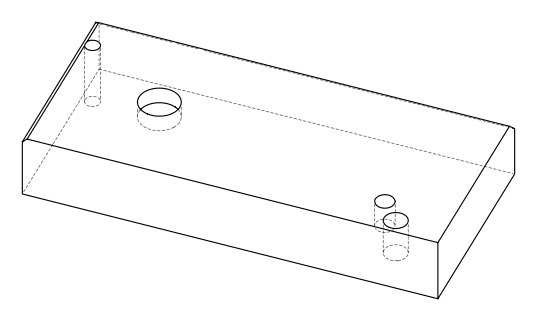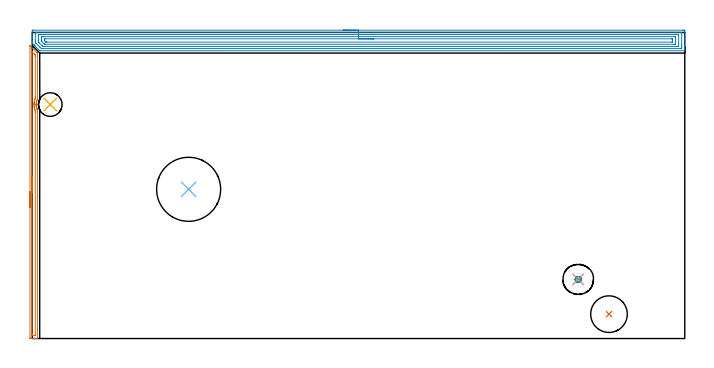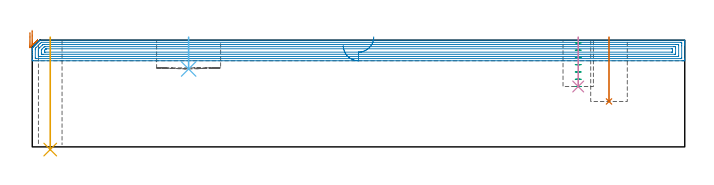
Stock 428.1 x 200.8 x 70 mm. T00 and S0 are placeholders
(PLAN: 7 operations, 5 tool changes, 21.8 min)
(1 AREA_MILL | FG_CHAMFER_SURFACE | UGT0205_001 | 3.23 min | 2345 mm3)
(2 AREA_MILL_1 | FG_CHAMFER_SURFACE_1 | UGT0205_001 | 17.37 min | 38935 mm3)
(3 MILL_BLIND_HOLE_FROM_SOLID_MATERIAL | STEP1POCKET | UGT0201_008 | Spiral | 0.52 min | 9453 mm3)
(4 BORE_BLIND_HOLE | STEP1POCKET | UGT0332_076 | 0.13 min | 0 mm3)
(5 INDEXABLE_INSERT_DRILL_THROUGH_HOLE_FROM_SOLID | STEP1HOLE | NXT0302_002 | 0.3 min | 13175 mm3)
(6 INDEXABLE_INSERT_DRILL_BLIND_HOLE_FROM_SOLID | STEP1POCKET_1 | NXT0302_036 | 0.09 min | 25486 mm3)
(7 INDEXABLE_INSERT_DRILL_BLIND_HOLE_FROM_SOLID_1 | STEP1POCKET_2 | UGT0302_003 | 0.17 min | 18170 mm3)
(TOOL UGT0205_001 | Chamfer Mill 20 x 3 x 45 deg. | D20 FL50 Z2)
(TOOL UGT0201_008 | End Mill 16 mm | D16 FL32 Z4)
(TOOL UGT0332_076 | 19.75 mm Rough Boring Bar | D19.75)
(TOOL NXT0302_002 | Index. Insert Drill 15.5mm [880-D1550L20-05] | D15.5 PA176 FL78 Z2)
(TOOL NXT0302_036 | Index. Insert Drill 42mm [880-D4200L50-05] | D42 PA176 FL210 Z2)
(TOOL UGT0302_003 | Indexable Insert Drill 24mm | D24 PA180 FL50 Z2)
(OP 1 AREA_MILL)
G17 G21 G94 G90
T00 M6
G54
G17 G0 G90 X-1.5 Y86.1 S1061 M3
G43 Z80. H0
Z75.1
G94 G1 Y86.138 Z74.228 F250.
Y86.252 Z73.364
Y86.441 Z72.512
Y86.703 Z71.68
Y87.037 Z70.874
Y87.44 Z70.1
Y87.908 Z69.364
Y88.44 Z68.672
Y89.029 Z68.029
Y89.672 Z67.44
Y90.364 Z66.908
Y91.1 Z66.44
Y91.874 Z66.037
Y92.68 Z65.703
Y93.512 Z65.441
Y94.363 Z65.252
Y95.228 Z65.138
Y96.1 Z65.1
X-1.499 Y192.04 Z65.099
Y192.141
X-1.495 Y192.181 Z65.102
X-1.494 Y192.183 Z65.103
X-1.463 Y192.164 Z65.135
X3.122 Y187.578 Z69.722
X3.335 Y187.363 Z69.931
X3.397 Y187.295 Z69.989
X3.4 Y187.132 Z70.
Y157.234
X3.397 Y157.017 Z69.99
X3.26 Y156.732 Z69.859
X3.079 Y156.288 Z69.677
X2.92 Y155.84 Z69.517
X2.795 Y155.396 Z69.392
X2.749 Y155.189 Z69.347
X2.709 Y155.003 Z69.304
X2.696 Y154.948 Z69.293
X2.638 Y154.595 Z69.238
X2.624 Y154.503 Z69.224
X2.579 Y154.053 Z69.177
X2.564 Y153.692 Z69.157
X2.56 Y153.6 Z69.154
X2.562 Y153.509
X2.563 Y153.46
Y153.418 Z69.156
X2.564 Y153.358 Z69.158
X2.567 Y153.218
X2.566 Y153.165 Z69.16
X2.581 Y152.942 Z69.179
X2.597 Y152.719 Z69.195
X2.651 Y152.326 Z69.244
X2.657 Y152.273 Z69.252
X2.743 Y151.826 Z69.34
X2.854 Y151.382 Z69.453
X2.935 Y151.136 Z69.53
X2.978 Y150.999 Z69.574
X2.999 Y150.934 Z69.594
X3.035 Y150.838 Z69.629
X3.068 Y150.745 Z69.666
X3.166 Y150.484 Z69.764
X3.25 Y150.291 Z69.846
X3.343 Y150.091 Z69.937
X3.396 Y149.968 Z69.989
X3.4 Y149.648 Z70.
Y0.159
X3.398 Y0.01 Z69.988
X3.303 Y0.004 Z69.895
X3.202 Y0. Z69.801
X2.874 Z69.474
X2.254 Z68.848
X0.205 Z66.802
X-1.107 Z65.488
X-1.223 Y0.003 Z65.373
X-1.493 Y0.01 Z65.102
X-1.497 Y0.324 Z65.101
X-1.499 Y0.606
X-1.5 Y96.1 Z65.1
X-0.086 Z66.514
X-0.085 Y188.189 Z66.515
X-0.084 Y188.271 Z66.516
X-0.082 Y188.31 Z66.518
X-0.08 Y188.317 Z66.52
X-0.074 Y188.313 Z66.526
X0.224 Y188.024 Z66.824
X1.693 Y186.556 Z68.293
X1.85 Y186.397 Z68.45
X1.928 Y186.315 Z68.528
X1.965 Y186.273 Z68.565
X1.979 Y186.239 Z68.579
X1.984 Y185.624 Z68.584
X1.985 Y185.347 Z68.585
X1.986 Y184.73 Z68.586
X1.985 Y158.573 Z68.585
X1.983 Y157.958 Z68.583
X1.979 Y157.68 Z68.579
X1.975 Y157.606 Z68.575
X1.677 Y156.788 Z68.277
X1.634 Y156.66 Z68.234
X1.605 Y156.562 Z68.205
X1.415 Y155.864 Z68.015
X1.385 Y155.722 Z67.985
X1.278 Y155.113 Z67.878
X1.261 Y155.003 Z67.861
X1.183 Y154.317 Z67.783
X1.17 Y154.111 Z67.77
X1.151 Y153.458 Z67.751
X1.155 Y153.218 Z67.755
X1.196 Y152.519 Z67.796
X1.216 Y152.326 Z67.816
X1.266 Y151.946 Z67.866
X1.344 Y151.475 Z67.944
X1.352 Y151.433 Z67.952
X1.385 Y151.271 Z67.985
X1.578 Y150.541 Z68.178
X1.668 Y150.249 Z68.268
X1.873 Y149.648 Z68.473
X1.979 Y149.337 Z68.579
X1.983 Y149.034 Z68.583
X1.984 Y148.756 Z68.584
X1.986 Y148.138 Z68.586
X1.985 Y2.666 Z68.585
X1.984 Y2.391 Z68.584
X1.98 Y2.082 Z68.58
X1.979 Y2.014 Z68.579
X1.891 Y2.008 Z68.491
X1.763 Y2.002 Z68.363
X0.516 Y2. Z67.116
X0.025 Y2.002 Z66.625
X-0.062 Y2.008 Z66.538
X-0.078 Y2.01 Z66.522
X-0.081 Y2.039 Z66.519
X-0.084 Y2.114 Z66.516
X-0.085 Y2.391 Z66.515
X-0.086 Y3.008 Z66.514
Y96.1
Y96.972 Z66.552
Y97.836 Z66.666
Y98.688 Z66.855
Y99.52 Z67.117
Y100.326 Z67.451
Y101.1 Z67.854
Y101.836 Z68.323
Y102.528 Z68.854
Y103.171 Z69.443
Y103.76 Z70.086
Y104.291 Z70.779
Y104.76 Z71.514
Y105.163 Z72.288
Y105.497 Z73.094
Y105.759 Z73.926
Y105.948 Z74.778
Y106.062 Z75.643
Y106.1 Z76.514
G0 Z80.
M5
M2
(OP 2 AREA_MILL_1)
G17 G21 G94 G90
T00 M6
G54
G17 G0 G90 X204.05 Y202.3 S1061 M3
G43 Z80. H0
Z66.5
G94 G1 X204.088 Z65.628 F250.
X204.202 Z64.763
X204.391 Z63.912
X204.653 Z63.08
X204.987 Z62.274
X205.39 Z61.5
X205.858 Z60.764
X206.39 Z60.072
X206.979 Z59.429
X207.622 Z58.839
X208.314 Z58.308
X209.05 Z57.84
X209.824 Z57.437
X210.63 Z57.103
X211.462 Z56.841
X212.314 Z56.652
X213.178 Z56.538
X214.05 Z56.5
X426.946
X427.486 Y202.298 Z56.502
X428.02 Y202.294 Z56.504
X428.092 Y202.292 Z56.506
X428.096 Y201.763 Z57.034
X428.1 Y201.153 Z57.644
Y192. Z66.795
Y191.444 Z67.352
Y191.112 Z67.684
Y190.557 Z68.239
Y190.225 Z68.57
Y189.56 Z69.239
Y189.202 Z69.597
Y188.835 Z69.956
X428.091 Y188.803 Z69.988
X427.933 Y188.8 Z70.
X5.079
X4.905 Y188.805 Z69.99
X4.817 Y188.883 Z69.916
X4.244 Y189.455 Z69.344
X4.186 Y189.512 Z69.284
X2.29 Y191.408 Z67.388
X2.185 Y191.515 Z67.285
X2.102 Y191.598 Z67.202
X1.994 Y191.704 Z67.092
X1.891 Y191.809 Z66.991
X1.804 Y191.895 Z66.904
X1.698 Y192. Z66.796
X1.597 Y192.103 Z66.697
X1.507 Y192.193 Z66.607
X1.402 Y192.296 Z66.5
X1.303 Y192.397 Z66.402
X1.209 Y192.491 Z66.309
X1.107 Y192.591 Z66.205
X1.009 Y192.691 Z66.108
X0.911 Y192.788 Z66.011
X0.811 Y192.887 Z65.909
X0.368 Y193.331 Z65.468
X0.209 Y193.491 Z65.309
X0.018 Y193.683 Z65.114
X0.002 Y193.708 Z65.09
X0. Y193.775 Z65.024
Y193.802 Z64.997
Y193.993 Z64.807
Y194.886 Z63.914
Y195.55 Z63.246
Y196.77 Z62.027
Y198.213 Z60.583
Y201.485 Z57.312
X0.003 Y201.763 Z57.034
X0.008 Y202.292 Z56.506
X0.079 Y202.294 Z56.504
X0.614 Y202.3 Z56.5
X214.05
Y200.886 Z57.914
X425.7
X426.09 Y200.875 Z57.925
X426.099 Y200.479 Z58.321
X426.1 Y192.49 Z66.31
Y191.112 Z67.688
X426.099 Y190.716 Z68.084
X426.09 Y190.225 Z68.575
X425.711 Y190.214 Z68.586
X425.7
X5.982 Y190.215 Z68.585
X5.972 Y190.216 Z68.584
X5.937 Y190.225 Z68.575
X5.079 Y191.071 Z67.729
X2.375 Y193.775 Z65.025
X2.01 Y194.162 Z64.638
X2.003 Y194.662 Z64.138
X2. Y195.06 Z63.74
X2.001 Y200.384 Z58.416
X2.01 Y200.875 Z57.925
X2.389 Y200.886 Z57.914
X2.4
X214.05
Y199.472 Z59.328
X423.914 Y199.471 Z59.329
X424.039 Y199.47 Z59.33
X424.082 Y199.467 Z59.333
X424.088 Y199.466 Z59.334
X424.092 Y199.452 Z59.348
X424.096 Y199.408 Z59.392
X424.099 Y199.285 Z59.515
Y192. Z66.8
X424.097 Y191.818 Z66.982
X424.09 Y191.637 Z67.163
X423.914 Y191.635 Z67.165
X423.393 Y191.63 Z67.17
X423.021 Y191.629 Z67.171
X422.502 Y191.628 Z67.172
X7.758 Y191.629 Z67.171
X7.237 Y191.63 Z67.17
X7.052 Y191.633 Z67.167
X7.008 Y191.635 Z67.165
X6.961 Y191.651 Z67.149
X6.865 Y191.739 Z67.061
X6.601 Y192. Z66.8
X4.824 Y193.775 Z65.025
X4.186 Y194.416 Z64.384
X4.067 Y194.541 Z64.259
X4.01 Y194.603 Z64.197
X4.007 Y194.662 Z64.138
X4.002 Y194.845 Z63.955
X4. Y195.55 Z63.25
Y195.735 Z63.065
Y198.397 Z60.403
X4.001 Y199.1 Z59.7
X4.003 Y199.282 Z59.518
X4.01 Y199.463 Z59.337
X4.186 Y199.465 Z59.335
X4.707 Y199.47 Z59.33
X5.079 Y199.471 Z59.329
X5.598 Y199.472 Z59.328
X214.05
Y198.057 Z60.743
X421.392
X422.011 Y198.052 Z60.748
X422.076 Y198.051 Z60.749
X422.09 Y197.969 Z60.831
X422.094 Y197.764 Z61.036
X422.1 Y197.353 Z61.447
Y193.803 Z64.997
X422.099 Y193.345 Z65.455
X422.097 Y193.13 Z65.67
X422.094 Y193.077 Z65.723
X422.091 Y193.054 Z65.746
X422.075 Y193.05 Z65.75
X421.968 Y193.047 Z65.753
X421.235 Y193.043 Z65.757
X421.079
X8.495
X8.126 Y193.045 Z65.755
X8.035 Y193.048 Z65.752
X8.016 Y193.049 Z65.751
X7.987 Y193.073 Z65.727
X7.924 Y193.13 Z65.67
X7.758 Y193.291 Z65.509
X6.387 Y194.662 Z64.138
X6.23 Y194.822 Z63.978
X6.106 Y194.949 Z63.851
X6.027 Y195.034 Z63.766
X6.01 Y195.093 Z63.707
X6. Y195.522 Z63.278
Y195.55 Z63.25
Y197.297 Z61.503
X6.001 Y197.755 Z61.045
X6.003 Y197.97 Z60.83
X6.006 Y198.023 Z60.777
X6.009 Y198.046 Z60.754
X6.025 Y198.05 Z60.75
X6.132 Y198.053 Z60.747
X6.865 Y198.057 Z60.743
X7.021
X214.05
Y196.643 Z62.157
X419.449
X419.656 Y196.641 Z62.159
X420.068 Y196.636 Z62.164
X420.091 Y196.63 Z62.17
X420.094 Y196.618 Z62.182
X420.097 Y196.587 Z62.213
X420.099 Y196.53 Z62.27
X420.1 Y196.438 Z62.362
Y195.791 Z63.009
Y194.903 Z63.897
X420.097 Y194.662 Z64.138
X420.092 Y194.501 Z64.299
X420.09 Y194.467 Z64.333
X420. Y194.463 Z64.337
X419.863 Y194.46 Z64.34
X419.655 Y194.457 Z64.343
X9.544
X9.337 Y194.458 Z64.342
X9.199 Y194.46 Z64.34
X9.09 Y194.464 Z64.336
X9.039 Y194.471 Z64.329
X9.018 Y194.49 Z64.31
X8.838 Y194.662 Z64.138
X8.651 Y194.847 Z63.953
X8.3 Y195.2 Z63.6
X8.127 Y195.377 Z63.423
X8.044 Y195.466 Z63.334
X8.01 Y195.509 Z63.291
X8.008 Y195.55 Z63.25
X8.001 Y196.196 Z62.604
X8.003 Y196.438 Z62.362
X8.008 Y196.599 Z62.201
X8.01 Y196.633 Z62.167
X8.1 Y196.637 Z62.163
X8.237 Y196.64 Z62.16
X8.445 Y196.643 Z62.157
X214.05
X214.922 Z62.195
X215.786 Z62.309
X216.638 Z62.498
X217.47 Z62.76
X218.276 Z63.094
X219.05 Z63.497
X219.786 Z63.965
X220.478 Z64.496
X221.121 Z65.086
X221.71 Z65.729
X222.242 Z66.421
X222.71 Z67.157
X223.113 Z67.931
X223.447 Z68.737
X223.709 Z69.569
X223.898 Z70.42
X224.012 Z71.285
X224.05 Z72.157
G0 Z80.
M5
M2
(OP 3 MILL_BLIND_HOLE_FROM_SOLID_MATERIAL)
G17 G21 G94 G90
T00 M6
G54
G17 G0 G90 X358.2 Y38.8 S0 M3
G43 Z80. H0
Z68.229
G94 G3 X359.175 Y39.775 R0.975 F250.
X358.2 Y40.75 R0.975
X356.25 Y38.8 R1.95
X358.2 Y40.75 R-1.95
X357.225 Y39.775 R0.975
X358.2 Y38.8 R0.975
G0 Z63.457
G3 X359.175 Y39.775 R0.975
X358.2 Y40.75 R0.975
X356.25 Y38.8 R1.95
X358.2 Y40.75 R-1.95
X357.225 Y39.775 R0.975
X358.2 Y38.8 R0.975
G0 Z58.686
G3 X359.175 Y39.775 R0.975
X358.2 Y40.75 R0.975
X356.25 Y38.8 R1.95
X358.2 Y40.75 R-1.95
X357.225 Y39.775 R0.975
X358.2 Y38.8 R0.975
G0 Z53.914
G3 X359.175 Y39.775 R0.975
X358.2 Y40.75 R0.975
X356.25 Y38.8 R1.95
X358.2 Y40.75 R-1.95
X357.225 Y39.775 R0.975
X358.2 Y38.8 R0.975
G0 Z49.143
G3 X359.175 Y39.775 R0.975
X358.2 Y40.75 R0.975
X356.25 Y38.8 R1.95
X358.2 Y40.75 R-1.95
X357.225 Y39.775 R0.975
X358.2 Y38.8 R0.975
G0 Z44.371
G3 X359.175 Y39.775 R0.975
X358.2 Y40.75 R0.975
X356.25 Y38.8 R1.95
X358.2 Y40.75 R-1.95
X357.225 Y39.775 R0.975
X358.2 Y38.8 R0.975
G0 Z39.6
G3 X359.175 Y39.775 R0.975
X358.2 Y40.75 R0.975
X356.25 Y38.8 R1.95
X358.2 Y40.75 R-1.95
X357.225 Y39.775 R0.975
X358.2 Y38.8 R0.975
G0 Z80.
M5
M2
(OP 4 BORE_BLIND_HOLE)
G17 G21 G94 G90
T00 M6
G54
G17 G0 G90 X358.2 Y38.8 S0 M3
G43 Z80. H0
G94 G85 G98 Z39.6 F250. R72.
G80
M5
M2
(OP 5 INDEXABLE_INSERT_DRILL_THROUGH_HOLE_FROM_SOLID)
G17 G21 G94 G90
T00 M6
G54
G17 G0 G90 X11.8 Y153.5 S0 M3
G43 Z80. H1
G94 G81 G98 Z-1.771 F250. R72.
G80
M5
M2
(OP 6 INDEXABLE_INSERT_DRILL_BLIND_HOLE_FROM_SOLID)
G17 G21 G94 G90
T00 M6
G54
G17 G0 G90 X102.6 Y97.9 S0 M3
G43 Z80. H1
G94 G81 G98 Z51.1 F250. R72.
G80
M5
M2
(OP 7 INDEXABLE_INSERT_DRILL_BLIND_HOLE_FROM_SOLID_1)
G17 G21 G94 G90
T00 M6
G54
G17 G0 G90 X378.4 Y16. S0 M3
G43 Z80. H0
G94 G81 G98 Z29.8 F250. R72.
G80
M5
M2
